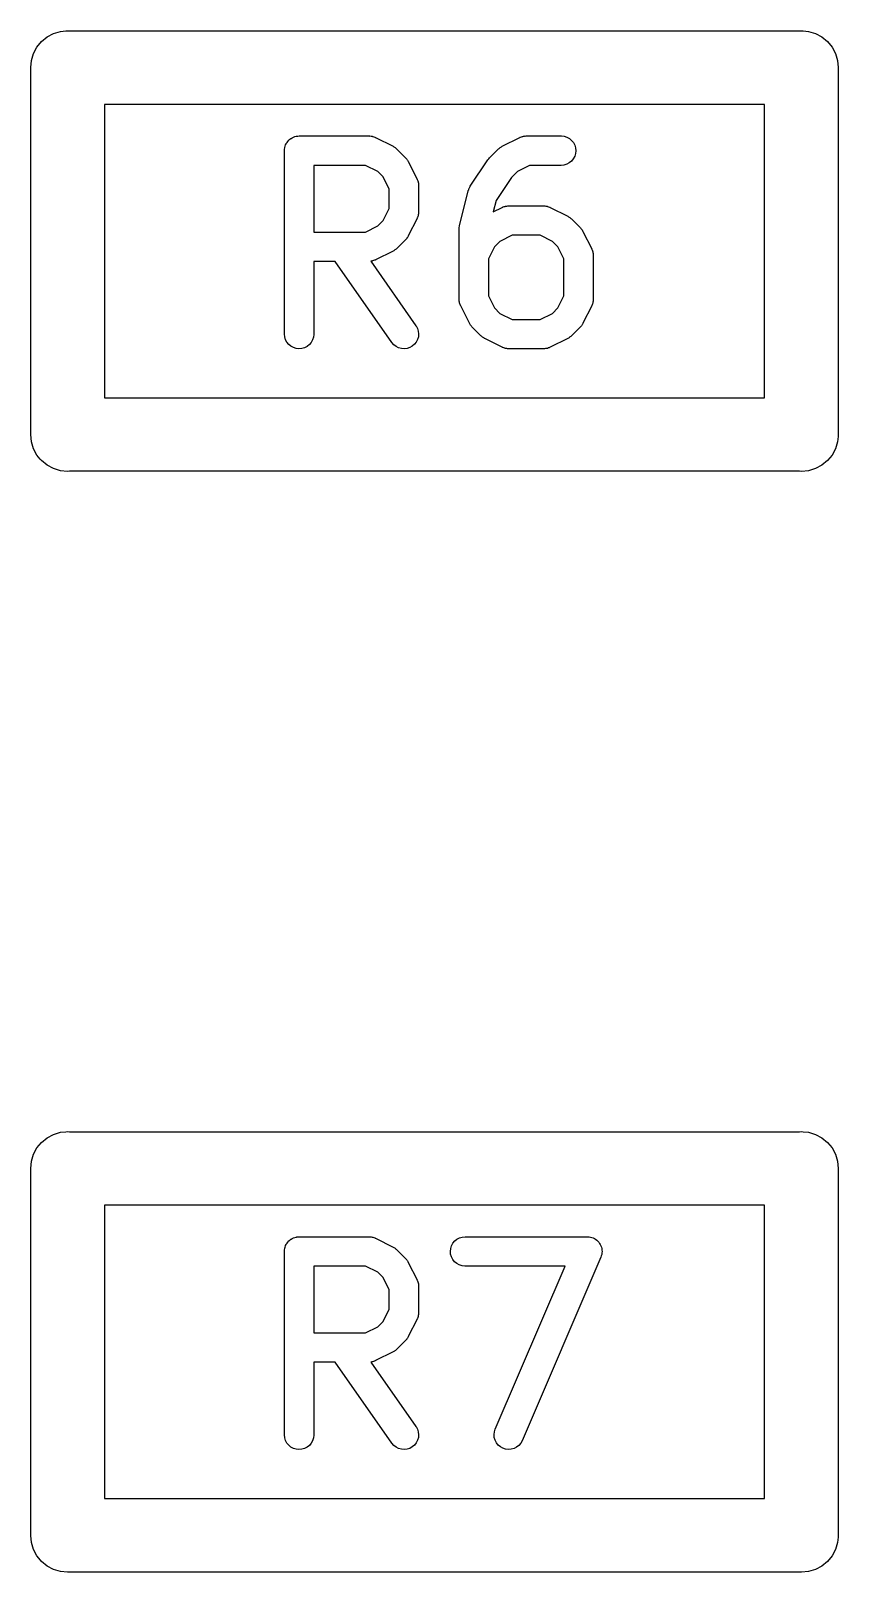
# Model space of a CAD drawing. Extents: x 39.2 to 71.6, y -130.1 to -60.
# Drawn here: x 66.45 to 67.55, y -95.8 to -93.7 of the extents above; entities that cross this region are included whole.
import ezdxf

# ---------------------------------------------------------------- set-up
doc = ezdxf.new("R2010")
doc.units = 0
doc.layers.add('BLACK', color=7, linetype='CONTINUOUS')

msp = doc.modelspace()

# ---------------------------------------------------------------- linework, layer by layer
at = {"layer": 'BLACK', "linetype": 'CONTINUOUS'}
for p, q in [((66.4582, -93.7221), (66.4645, -93.7145)), ((66.4645, -93.7145), (66.4721, -93.7082)), ((66.4721, -93.7082), (66.4808, -93.7036)), ((66.4808, -93.7036), (66.4902, -93.7007)), ((66.4902, -93.7007), (66.4976, -93.7)), ((66.4976, -93.7), (66.5, -93.6998)), ((66.5, -93.6998), (66.5024, -93.7)), ((66.5024, -93.7), (67.4976, -93.7)), ((67.4976, -93.7), (67.5, -93.6998)), ((67.5, -93.6998), (67.5024, -93.7)), ((67.5024, -93.7), (67.5098, -93.7007)), ((67.5098, -93.7007), (67.5192, -93.7036)), ((67.5192, -93.7036), (67.5279, -93.7082)), ((67.5279, -93.7082), (67.5355, -93.7145)), ((67.5355, -93.7145), (67.5418, -93.7221)), ((66.4498, -93.75), (66.4507, -93.7402)), ((66.4507, -93.7402), (66.4536, -93.7308)), ((66.4536, -93.7308), (66.4582, -93.7221)), ((67.5418, -93.7221), (67.5464, -93.7308)), ((67.5464, -93.7308), (67.5493, -93.7402)), ((67.5493, -93.7402), (67.5502, -93.75)), ((66.45, -93.7525), (66.4498, -93.75)), ((66.45, -94.2476), (66.45, -93.7525)), ((67.5502, -93.75), (67.55, -93.7524)), ((67.55, -93.7524), (67.55, -94.2476)), ((66.55, -93.8), (66.55, -94.2)), ((67.45, -93.8), (66.55, -93.8)), ((67.45, -94.2), (67.45, -93.8)), ((66.8045, -93.8464), (66.8062, -93.8455)), ((66.8062, -93.8455), (66.8079, -93.8446)), ((66.8079, -93.8446), (66.8079, -93.8446)), ((66.8079, -93.8446), (66.808, -93.8446)), ((66.808, -93.8446), (66.8098, -93.844)), ((66.8098, -93.844), (66.8116, -93.8435)), ((66.8116, -93.8435), (66.8117, -93.8435)), ((66.8117, -93.8434), (66.8137, -93.8433)), ((66.8117, -93.8435), (66.8117, -93.8434)), ((66.8137, -93.8433), (66.8155, -93.8431)), ((66.8155, -93.8431), (66.9107, -93.8431)), ((66.9107, -93.8431), (66.911, -93.8431)), ((66.911, -93.8431), (66.9116, -93.8432)), ((66.9116, -93.8432), (66.9122, -93.8431)), ((66.9122, -93.8431), (66.9135, -93.8434)), ((66.9135, -93.8434), (66.9149, -93.8435)), ((66.9149, -93.8435), (66.9154, -93.8437)), ((66.9154, -93.8437), (66.916, -93.8438)), ((66.916, -93.8438), (66.9173, -93.8443)), ((66.9173, -93.8443), (66.9186, -93.8447)), ((66.9186, -93.8447), (66.9191, -93.845)), ((66.9191, -93.845), (66.9197, -93.8452)), ((66.9197, -93.8452), (66.9435, -93.8571)), ((67.0922, -93.8571), (67.1161, -93.8452)), ((67.1161, -93.8452), (67.1163, -93.8451)), ((67.1163, -93.8451), (67.1169, -93.8449)), ((67.1169, -93.8449), (67.1174, -93.8446)), ((67.1174, -93.8446), (67.1187, -93.8442)), ((67.1187, -93.8442), (67.12, -93.8437)), ((67.12, -93.8437), (67.1206, -93.8436)), ((67.1206, -93.8436), (67.1211, -93.8435)), ((67.1211, -93.8435), (67.1225, -93.8433)), ((67.1225, -93.8433), (67.1238, -93.8431)), ((67.1238, -93.8431), (67.1244, -93.8432)), ((67.1244, -93.8432), (67.125, -93.8431)), ((67.125, -93.8431), (67.1726, -93.8431)), ((67.1726, -93.8431), (67.1729, -93.8431)), ((67.1729, -93.8431), (67.1768, -93.8435)), ((67.1768, -93.8435), (67.1805, -93.8447)), ((67.1805, -93.8447), (67.1839, -93.8466)), ((66.7955, -93.8628), (66.7957, -93.861)), ((66.7955, -93.8629), (66.7955, -93.8628)), ((66.7955, -93.863), (66.7955, -93.8629)), ((66.7955, -93.8631), (66.7955, -93.863)), ((66.7955, -93.863), (66.7955, -93.863)), ((66.7955, -94.1131), (66.7955, -93.8631)), ((66.7957, -93.861), (66.7959, -93.8591)), ((66.7959, -93.8589), (66.7965, -93.8571)), ((66.7959, -93.859), (66.7959, -93.8589)), ((66.7959, -93.8591), (66.7959, -93.859)), ((66.7965, -93.8571), (66.797, -93.8553)), ((66.797, -93.8553), (66.7971, -93.8553)), ((66.7971, -93.8552), (66.798, -93.8536)), ((66.7971, -93.8553), (66.7971, -93.8552)), ((66.798, -93.8536), (66.7989, -93.8519)), ((66.7989, -93.8519), (66.799, -93.8518)), ((66.7989, -93.8519), (66.7989, -93.8519)), ((66.799, -93.8518), (66.8001, -93.8504)), ((66.8001, -93.8504), (66.8014, -93.8489)), ((66.8014, -93.8489), (66.8015, -93.8488)), ((66.8014, -93.8489), (66.8014, -93.8489)), ((66.8015, -93.8488), (66.8029, -93.8476)), ((66.8029, -93.8476), (66.8044, -93.8464)), ((66.8044, -93.8464), (66.8045, -93.8464)), ((66.8045, -93.8464), (66.8045, -93.8464)), ((66.9435, -93.8571), (66.9437, -93.8572)), ((66.9437, -93.8572), (66.9447, -93.8579)), ((66.9447, -93.8579), (66.9456, -93.8584)), ((66.9456, -93.8584), (66.9463, -93.8589)), ((66.9463, -93.8589), (66.947, -93.8594)), ((66.947, -93.8594), (66.9478, -93.8601)), ((66.9478, -93.8601), (66.9487, -93.8609)), ((66.9487, -93.8609), (66.9606, -93.8728)), ((67.0751, -93.8728), (67.087, -93.8609)), ((67.087, -93.8609), (67.0872, -93.8607)), ((67.0872, -93.8607), (67.0881, -93.86)), ((67.0881, -93.86), (67.0889, -93.8592)), ((67.0889, -93.8592), (67.0896, -93.8587)), ((67.0896, -93.8587), (67.0903, -93.8582)), ((67.0903, -93.8582), (67.0913, -93.8577)), ((67.0913, -93.8577), (67.0922, -93.8571)), ((67.1839, -93.8466), (67.1869, -93.8491)), ((67.1869, -93.8491), (67.1894, -93.8521)), ((67.1894, -93.8521), (67.1912, -93.8556)), ((67.1912, -93.8556), (67.1923, -93.8593)), ((67.1926, -93.8632), (67.1922, -93.8671)), ((67.1923, -93.8593), (67.1926, -93.8632)), ((66.8355, -93.8831), (66.8355, -93.974)), ((66.906, -93.8831), (66.8355, -93.8831)), ((66.9227, -93.8914), (66.906, -93.8831)), ((66.9606, -93.8728), (66.9608, -93.873)), ((66.9608, -93.873), (66.9615, -93.8738)), ((66.9615, -93.8738), (66.9622, -93.8747)), ((66.9622, -93.8747), (66.9627, -93.8754)), ((66.9627, -93.8754), (66.9632, -93.876)), ((66.9632, -93.876), (66.9637, -93.877)), ((66.9637, -93.877), (66.9643, -93.878)), ((66.9643, -93.878), (66.9762, -93.9018)), ((67.0488, -93.9115), (67.0726, -93.8758)), ((67.0726, -93.8758), (67.0728, -93.8756)), ((67.0728, -93.8756), (67.074, -93.8742)), ((67.074, -93.8742), (67.0751, -93.8728)), ((67.1297, -93.8831), (67.113, -93.8914)), ((67.1726, -93.8831), (67.1297, -93.8831)), ((67.1765, -93.8827), (67.1726, -93.8831)), ((67.1802, -93.8816), (67.1765, -93.8827)), ((67.1837, -93.8798), (67.1802, -93.8816)), ((67.1867, -93.8773), (67.1837, -93.8798)), ((67.1892, -93.8743), (67.1867, -93.8773)), ((67.1911, -93.8708), (67.1892, -93.8743)), ((67.1922, -93.8671), (67.1911, -93.8708)), ((66.93, -93.8988), (66.9227, -93.8914)), ((66.9383, -93.9154), (66.93, -93.8988)), ((66.9762, -93.9018), (66.9763, -93.902)), ((66.9763, -93.902), (66.9765, -93.9026)), ((66.9765, -93.9026), (66.9768, -93.9031)), ((66.9768, -93.9031), (66.9772, -93.9044)), ((66.9772, -93.9044), (66.9777, -93.9057)), ((66.9777, -93.9057), (66.9778, -93.9063)), ((66.9778, -93.9063), (66.978, -93.9068)), ((66.978, -93.9068), (66.9781, -93.9082)), ((66.9781, -93.9082), (66.9783, -93.9095)), ((67.1048, -93.8996), (67.084, -93.9308)), ((67.113, -93.8914), (67.1048, -93.8996)), ((66.9383, -93.9417), (66.9383, -93.9154)), ((66.9783, -93.9095), (66.9783, -93.9101)), ((66.9783, -93.9101), (66.9783, -93.9107)), ((66.9783, -93.9107), (66.9783, -93.9464)), ((67.0342, -93.9654), (67.0461, -93.9178)), ((67.0461, -93.9175), (67.0466, -93.9163)), ((67.0461, -93.9178), (67.0461, -93.9175)), ((67.0466, -93.9163), (67.047, -93.915)), ((67.047, -93.915), (67.0473, -93.9144)), ((67.0473, -93.9144), (67.0475, -93.9138)), ((67.0475, -93.9138), (67.0482, -93.9127)), ((67.0482, -93.9127), (67.0488, -93.9115)), ((66.93, -93.9584), (66.9383, -93.9417)), ((66.9779, -93.9506), (66.9777, -93.9511)), ((66.978, -93.9492), (66.9779, -93.9506)), ((66.9783, -93.9479), (66.978, -93.9492)), ((66.9783, -93.9464), (66.9783, -93.9467)), ((66.9783, -93.9467), (66.9783, -93.9473)), ((66.9783, -93.9473), (66.9783, -93.9479)), ((67.084, -93.9308), (67.0801, -93.9465)), ((67.0801, -93.9465), (67.0922, -93.9404)), ((67.0922, -93.9404), (67.0925, -93.9403)), ((67.0925, -93.9403), (67.093, -93.9401)), ((67.093, -93.9401), (67.0936, -93.9398)), ((67.0936, -93.9398), (67.0949, -93.9394)), ((67.0949, -93.9394), (67.0962, -93.939)), ((67.0962, -93.939), (67.0967, -93.9389)), ((67.0967, -93.9389), (67.0973, -93.9387)), ((67.0973, -93.9387), (67.0987, -93.9386)), ((67.0987, -93.9386), (67.1, -93.9384)), ((67.1, -93.9384), (67.1006, -93.9384)), ((67.1006, -93.9384), (67.1012, -93.9383)), ((67.1012, -93.9383), (67.1488, -93.9383)), ((67.1488, -93.9383), (67.1491, -93.9383)), ((67.1491, -93.9383), (67.1497, -93.9384)), ((67.1497, -93.9384), (67.1503, -93.9384)), ((67.1503, -93.9384), (67.1516, -93.9386)), ((67.1516, -93.9386), (67.153, -93.9388)), ((67.153, -93.9388), (67.1535, -93.9389)), ((67.1535, -93.9389), (67.1541, -93.939)), ((67.1541, -93.939), (67.1554, -93.9395)), ((67.1554, -93.9395), (67.1567, -93.9399)), ((67.1567, -93.9399), (67.1572, -93.9402)), ((67.1572, -93.9402), (67.1578, -93.9404)), ((67.1578, -93.9404), (67.1816, -93.9523)), ((66.906, -93.974), (66.9227, -93.9657)), ((66.9227, -93.9657), (66.93, -93.9584)), ((66.9762, -93.9554), (66.9643, -93.9792)), ((66.9764, -93.9548), (66.9762, -93.9554)), ((66.9767, -93.9543), (66.9764, -93.9548)), ((66.9771, -93.953), (66.9767, -93.9543)), ((66.9776, -93.9517), (66.9771, -93.953)), ((66.9777, -93.9511), (66.9776, -93.9517)), ((67.0336, -93.9692), (67.0338, -93.9677)), ((67.0336, -93.9696), (67.0336, -93.9692)), ((67.0336, -93.97), (67.0336, -93.9696)), ((67.0336, -93.9702), (67.0336, -93.97)), ((67.0336, -94.0655), (67.0336, -93.9702)), ((67.0338, -93.9677), (67.034, -93.9661)), ((67.034, -93.9661), (67.0341, -93.9657)), ((67.0341, -93.9657), (67.0342, -93.9654)), ((67.1816, -93.9523), (67.1818, -93.9525)), ((67.1818, -93.9525), (67.1828, -93.9531)), ((67.1828, -93.9531), (67.1837, -93.9536)), ((67.1837, -93.9536), (67.1844, -93.9541)), ((67.1844, -93.9541), (67.1851, -93.9546)), ((67.1851, -93.9546), (67.1859, -93.9554)), ((67.1859, -93.9554), (67.1868, -93.9561)), ((67.1868, -93.9561), (67.1987, -93.968)), ((67.1987, -93.968), (67.1989, -93.9682)), ((67.1989, -93.9682), (67.1996, -93.9691)), ((67.1996, -93.9691), (67.2003, -93.9699)), ((67.2003, -93.9699), (67.2008, -93.9706)), ((67.2008, -93.9706), (67.2013, -93.9712)), ((67.2013, -93.9712), (67.2018, -93.9722)), ((66.8355, -93.974), (66.906, -93.974)), ((66.9606, -93.9844), (66.9487, -93.9963)), ((66.9613, -93.9835), (66.9606, -93.9844)), ((66.9621, -93.9827), (66.9613, -93.9835)), ((66.9625, -93.982), (66.9621, -93.9827)), ((66.963, -93.9814), (66.9625, -93.982)), ((66.9636, -93.9804), (66.963, -93.9814)), ((66.9642, -93.9794), (66.9636, -93.9804)), ((66.9643, -93.9792), (66.9642, -93.9794)), ((67.0892, -93.9867), (67.0819, -93.994)), ((67.1059, -93.9783), (67.0892, -93.9867)), ((67.1441, -93.9783), (67.1059, -93.9783)), ((67.1608, -93.9867), (67.1441, -93.9783)), ((67.1681, -93.994), (67.1608, -93.9867)), ((67.2018, -93.9722), (67.2024, -93.9732)), ((67.2024, -93.9732), (67.2143, -93.997)), ((66.9146, -94.0137), (66.9132, -94.0138)), ((66.9132, -94.0138), (66.9747, -94.1016)), ((66.9152, -94.0135), (66.9146, -94.0137)), ((66.9157, -94.0134), (66.9152, -94.0135)), ((66.917, -94.0129), (66.9157, -94.0134)), ((66.9183, -94.0125), (66.917, -94.0129)), ((66.9189, -94.0123), (66.9183, -94.0125)), ((66.9194, -94.0121), (66.9189, -94.0123)), ((66.9197, -94.0119), (66.9194, -94.0121)), ((66.9435, -94), (66.9197, -94.0119)), ((66.9444, -93.9994), (66.9435, -94)), ((66.9454, -93.9989), (66.9444, -93.9994)), ((66.9461, -93.9984), (66.9454, -93.9989)), ((66.9468, -93.998), (66.9461, -93.9984)), ((66.9476, -93.9972), (66.9468, -93.998)), ((66.9485, -93.9965), (66.9476, -93.9972)), ((66.9487, -93.9963), (66.9485, -93.9965)), ((67.0819, -93.994), (67.0736, -94.0107)), ((67.0736, -94.0107), (67.0736, -94.0608)), ((67.1764, -94.0107), (67.1681, -93.994)), ((67.1764, -94.0608), (67.1764, -94.0107)), ((67.2143, -93.997), (67.2144, -93.9973)), ((67.2144, -93.9973), (67.2146, -93.9978)), ((67.2146, -93.9978), (67.2149, -93.9983)), ((67.2149, -93.9983), (67.2153, -93.9996)), ((67.2153, -93.9996), (67.2158, -94.0009)), ((67.2158, -94.0009), (67.2159, -94.0015)), ((67.2159, -94.0015), (67.216, -94.0021)), ((67.216, -94.0021), (67.2162, -94.0034)), ((67.2162, -94.0034), (67.2164, -94.0048)), ((67.2164, -94.0048), (67.2164, -94.0054)), ((67.2164, -94.0054), (67.2164, -94.006)), ((67.2164, -94.006), (67.2164, -94.0655)), ((66.8646, -94.014), (66.8355, -94.014)), ((66.8355, -94.014), (66.8355, -94.1131)), ((66.9419, -94.1246), (66.8646, -94.014)), ((67.0336, -94.0661), (67.0336, -94.0655)), ((67.0336, -94.0666), (67.0336, -94.0661)), ((67.0338, -94.068), (67.0336, -94.0666)), ((67.034, -94.0694), (67.0338, -94.068)), ((67.0341, -94.0699), (67.034, -94.0694)), ((67.0342, -94.0705), (67.0341, -94.0699)), ((67.0347, -94.0718), (67.0342, -94.0705)), ((67.0351, -94.0731), (67.0347, -94.0718)), ((67.0354, -94.0736), (67.0351, -94.0731)), ((67.0356, -94.0742), (67.0354, -94.0736)), ((67.0357, -94.0744), (67.0356, -94.0742)), ((67.0476, -94.0982), (67.0357, -94.0744)), ((67.0736, -94.0608), (67.0819, -94.0774)), ((67.1681, -94.0774), (67.1764, -94.0608)), ((67.2143, -94.0744), (67.2024, -94.0982)), ((67.2145, -94.0739), (67.2143, -94.0744)), ((67.2148, -94.0734), (67.2145, -94.0739)), ((67.2152, -94.072), (67.2148, -94.0734)), ((67.2157, -94.0708), (67.2152, -94.072)), ((67.2158, -94.0702), (67.2157, -94.0708)), ((67.216, -94.0696), (67.2158, -94.0702)), ((67.2161, -94.0683), (67.216, -94.0696)), ((67.2164, -94.0669), (67.2161, -94.0683)), ((67.2164, -94.0655), (67.2164, -94.0658)), ((67.2164, -94.0658), (67.2164, -94.0663)), ((67.2164, -94.0663), (67.2164, -94.0669)), ((67.0819, -94.0774), (67.0892, -94.0848)), ((67.0892, -94.0848), (67.1059, -94.0931)), ((67.1059, -94.0931), (67.1441, -94.0931)), ((67.1441, -94.0931), (67.1608, -94.0848)), ((67.1608, -94.0848), (67.1681, -94.0774)), ((66.7959, -94.117), (66.7955, -94.1131)), ((66.797, -94.1207), (66.7959, -94.117)), ((66.835, -94.1173), (66.8339, -94.121)), ((66.8355, -94.1134), (66.835, -94.1173)), ((66.8355, -94.1131), (66.8355, -94.1134)), ((66.9747, -94.1016), (66.9749, -94.1019)), ((66.9749, -94.1019), (66.9767, -94.1053)), ((66.9767, -94.1053), (66.9779, -94.109)), ((66.978, -94.1168), (66.9769, -94.1205)), ((66.9779, -94.109), (66.9783, -94.1129)), ((66.9783, -94.1129), (66.978, -94.1168)), ((67.0482, -94.0992), (67.0476, -94.0982)), ((67.0487, -94.1002), (67.0482, -94.0992)), ((67.0492, -94.1008), (67.0487, -94.1002)), ((67.0497, -94.1015), (67.0492, -94.1008)), ((67.0504, -94.1023), (67.0497, -94.1015)), ((67.0511, -94.1032), (67.0504, -94.1023)), ((67.0513, -94.1034), (67.0511, -94.1032)), ((67.0632, -94.1153), (67.0513, -94.1034)), ((67.0641, -94.116), (67.0632, -94.1153)), ((67.0649, -94.1168), (67.0641, -94.116)), ((67.0656, -94.1173), (67.0649, -94.1168)), ((67.0663, -94.1178), (67.0656, -94.1173)), ((67.0672, -94.1183), (67.0663, -94.1178)), ((67.0682, -94.119), (67.0672, -94.1183)), ((67.1825, -94.1185), (67.1816, -94.1191)), ((67.1835, -94.118), (67.1825, -94.1185)), ((67.1842, -94.1174), (67.1835, -94.118)), ((67.1849, -94.117), (67.1842, -94.1174)), ((67.1857, -94.1162), (67.1849, -94.117)), ((67.1866, -94.1155), (67.1857, -94.1162)), ((67.1868, -94.1153), (67.1866, -94.1155)), ((67.1987, -94.1034), (67.1868, -94.1153)), ((67.1994, -94.1026), (67.1987, -94.1034)), ((67.2002, -94.1018), (67.1994, -94.1026)), ((67.2006, -94.1011), (67.2002, -94.1018)), ((67.2011, -94.1004), (67.2006, -94.1011)), ((67.2017, -94.0994), (67.2011, -94.1004)), ((67.2023, -94.0985), (67.2017, -94.0994)), ((67.2024, -94.0982), (67.2023, -94.0985)), ((66.7988, -94.1242), (66.797, -94.1207)), ((66.8013, -94.1272), (66.7988, -94.1242)), ((66.8043, -94.1297), (66.8013, -94.1272)), ((66.8077, -94.1315), (66.8043, -94.1297)), ((66.8115, -94.1327), (66.8077, -94.1315)), ((66.8153, -94.1331), (66.8115, -94.1327)), ((66.8192, -94.1327), (66.8153, -94.1331)), ((66.823, -94.1316), (66.8192, -94.1327)), ((66.8264, -94.1298), (66.823, -94.1316)), ((66.8295, -94.1274), (66.8264, -94.1298)), ((66.832, -94.1244), (66.8295, -94.1274)), ((66.8339, -94.121), (66.832, -94.1244)), ((66.9445, -94.1275), (66.9419, -94.1246)), ((66.9476, -94.1299), (66.9445, -94.1275)), ((66.951, -94.1317), (66.9476, -94.1299)), ((66.9548, -94.1328), (66.951, -94.1317)), ((66.9587, -94.1331), (66.9548, -94.1328)), ((66.9626, -94.1326), (66.9587, -94.1331)), ((66.9663, -94.1315), (66.9626, -94.1326)), ((66.9697, -94.1296), (66.9663, -94.1315)), ((66.9727, -94.127), (66.9697, -94.1296)), ((66.9751, -94.124), (66.9727, -94.127)), ((66.9769, -94.1205), (66.9751, -94.124)), ((67.0684, -94.1191), (67.0682, -94.119)), ((67.0922, -94.131), (67.0684, -94.1191)), ((67.0928, -94.1312), (67.0922, -94.131)), ((67.0933, -94.1315), (67.0928, -94.1312)), ((67.0946, -94.1319), (67.0933, -94.1315)), ((67.0959, -94.1324), (67.0946, -94.1319)), ((67.0965, -94.1325), (67.0959, -94.1324)), ((67.097, -94.1327), (67.0965, -94.1325)), ((67.0984, -94.1328), (67.097, -94.1327)), ((67.0997, -94.133), (67.0984, -94.1328)), ((67.1003, -94.133), (67.0997, -94.133)), ((67.1009, -94.1331), (67.1003, -94.133)), ((67.1012, -94.1331), (67.1009, -94.1331)), ((67.1488, -94.1331), (67.1012, -94.1331)), ((67.1494, -94.133), (67.1488, -94.1331)), ((67.15, -94.1331), (67.1494, -94.133)), ((67.1513, -94.1328), (67.15, -94.1331)), ((67.1527, -94.1327), (67.1513, -94.1328)), ((67.1533, -94.1325), (67.1527, -94.1327)), ((67.1538, -94.1325), (67.1533, -94.1325)), ((67.1551, -94.132), (67.1538, -94.1325)), ((67.1564, -94.1316), (67.1551, -94.132)), ((67.1569, -94.1313), (67.1564, -94.1316)), ((67.1575, -94.1311), (67.1569, -94.1313)), ((67.1578, -94.131), (67.1575, -94.1311)), ((67.1816, -94.1191), (67.1578, -94.131)), ((66.55, -94.2), (67.45, -94.2)), ((66.4498, -94.25), (66.45, -94.2476)), ((66.4507, -94.2598), (66.4498, -94.25)), ((66.4536, -94.2692), (66.4507, -94.2598)), ((67.5493, -94.2598), (67.5464, -94.2692)), ((67.55, -94.2524), (67.5493, -94.2598)), ((67.55, -94.2476), (67.5502, -94.25)), ((67.5502, -94.25), (67.55, -94.2524)), ((67.55, -94.2524), (67.55, -94.2524)), ((66.4582, -94.2779), (66.4536, -94.2692)), ((66.4627, -94.2833), (66.4582, -94.2779)), ((66.4645, -94.2855), (66.4627, -94.2833)), ((66.4721, -94.2918), (66.4645, -94.2855)), ((67.5355, -94.2855), (67.5279, -94.2918)), ((67.5418, -94.2779), (67.5355, -94.2855)), ((67.5464, -94.2692), (67.5418, -94.2779)), ((66.4808, -94.2964), (66.4721, -94.2918)), ((66.4902, -94.2993), (66.4808, -94.2964)), ((66.5, -94.3002), (66.4902, -94.2993)), ((66.5024, -94.3), (66.5, -94.3002)), ((67.4976, -94.3), (66.5024, -94.3)), ((67.5, -94.3002), (67.4976, -94.3)), ((67.5098, -94.2993), (67.5, -94.3002)), ((67.5192, -94.2964), (67.5098, -94.2993)), ((67.5279, -94.2918), (67.5192, -94.2964)), ((66.4645, -95.2145), (66.4721, -95.2082)), ((66.4721, -95.2082), (66.4808, -95.2036)), ((66.4808, -95.2036), (66.4902, -95.2007)), ((66.4902, -95.2007), (66.4976, -95.2)), ((66.4976, -95.2), (66.5, -95.1998)), ((66.5, -95.1998), (66.5024, -95.2)), ((66.5024, -95.2), (67.4976, -95.2)), ((67.4976, -95.2), (67.5, -95.1998)), ((67.5, -95.1998), (67.5024, -95.2)), ((67.5024, -95.2), (67.5098, -95.2007)), ((67.5098, -95.2007), (67.5192, -95.2036)), ((67.5192, -95.2036), (67.5279, -95.2082)), ((67.5279, -95.2082), (67.5355, -95.2145)), ((66.4507, -95.2402), (66.4536, -95.2308)), ((66.4536, -95.2308), (66.4582, -95.2221)), ((66.4582, -95.2221), (66.4645, -95.2145)), ((67.5355, -95.2145), (67.5418, -95.2221)), ((67.5418, -95.2221), (67.5464, -95.2308)), ((67.5464, -95.2308), (67.5493, -95.2402)), ((66.4498, -95.25), (66.4507, -95.2402)), ((66.45, -95.2525), (66.4498, -95.25)), ((66.45, -95.7476), (66.45, -95.2525)), ((67.5493, -95.2402), (67.5502, -95.25)), ((67.5502, -95.25), (67.55, -95.2524)), ((67.55, -95.2524), (67.55, -95.7476)), ((66.55, -95.3), (66.55, -95.7)), ((67.45, -95.3), (66.55, -95.3)), ((67.45, -95.7), (67.45, -95.3)), ((66.7959, -95.3589), (66.7965, -95.3571)), ((66.7965, -95.3571), (66.797, -95.3553)), ((66.797, -95.3553), (66.7971, -95.3553)), ((66.7971, -95.3552), (66.798, -95.3536)), ((66.7971, -95.3553), (66.7971, -95.3552)), ((66.798, -95.3536), (66.7989, -95.3519)), ((66.7989, -95.3519), (66.799, -95.3518)), ((66.7989, -95.3519), (66.7989, -95.3519)), ((66.799, -95.3518), (66.8001, -95.3504)), ((66.8001, -95.3504), (66.8014, -95.3489)), ((66.8014, -95.3489), (66.8015, -95.3488)), ((66.8014, -95.3489), (66.8014, -95.3489)), ((66.8015, -95.3488), (66.8029, -95.3476)), ((66.8029, -95.3476), (66.8044, -95.3464)), ((66.8044, -95.3464), (66.8045, -95.3464)), ((66.8045, -95.3464), (66.8062, -95.3455)), ((66.8045, -95.3464), (66.8045, -95.3464)), ((66.8062, -95.3455), (66.8079, -95.3446)), ((66.8079, -95.3446), (66.8079, -95.3446)), ((66.8079, -95.3446), (66.808, -95.3446)), ((66.808, -95.3446), (66.8098, -95.344)), ((66.8098, -95.344), (66.8116, -95.3435)), ((66.8116, -95.3435), (66.8117, -95.3435)), ((66.8117, -95.3434), (66.8137, -95.3433)), ((66.8117, -95.3435), (66.8117, -95.3434)), ((66.8137, -95.3433), (66.8155, -95.3431)), ((66.8155, -95.3431), (66.9107, -95.3431)), ((66.9107, -95.3431), (66.911, -95.3431)), ((66.911, -95.3431), (66.9116, -95.3432)), ((66.9116, -95.3432), (66.9122, -95.3431)), ((66.9122, -95.3431), (66.9135, -95.3434)), ((66.9135, -95.3434), (66.9149, -95.3435)), ((66.9149, -95.3435), (66.9154, -95.3437)), ((66.9154, -95.3437), (66.916, -95.3438)), ((66.916, -95.3438), (66.9173, -95.3443)), ((66.9173, -95.3443), (66.9186, -95.3447)), ((66.9186, -95.3447), (66.9191, -95.345)), ((66.9191, -95.345), (66.9197, -95.3452)), ((66.9197, -95.3452), (66.9435, -95.3571)), ((66.9435, -95.3571), (66.9437, -95.3572)), ((66.9437, -95.3572), (66.9447, -95.3579)), ((66.9447, -95.3579), (66.9456, -95.3584)), ((67.0221, -95.3591), (67.0232, -95.3553)), ((67.0232, -95.3553), (67.0251, -95.3519)), ((67.0251, -95.3519), (67.0276, -95.3489)), ((67.0276, -95.3489), (67.0306, -95.3464)), ((67.0306, -95.3464), (67.034, -95.3446)), ((67.034, -95.3446), (67.0378, -95.3435)), ((67.0378, -95.3435), (67.0417, -95.3431)), ((67.0417, -95.3431), (67.2083, -95.3431)), ((67.2083, -95.3431), (67.2086, -95.3431)), ((67.2086, -95.3431), (67.2087, -95.3431)), ((67.2087, -95.3431), (67.2088, -95.3431)), ((67.2088, -95.3431), (67.2107, -95.3433)), ((67.2107, -95.3433), (67.2125, -95.3435)), ((67.2125, -95.3435), (67.2126, -95.3436)), ((67.2126, -95.3436), (67.2126, -95.3436)), ((67.2126, -95.3436), (67.2145, -95.3442)), ((67.2145, -95.3442), (67.2162, -95.3447)), ((67.2162, -95.3447), (67.2163, -95.3447)), ((67.2163, -95.3447), (67.2163, -95.3448)), ((67.2163, -95.3448), (67.2181, -95.3457)), ((67.2181, -95.3457), (67.2196, -95.3466)), ((67.2196, -95.3466), (67.2197, -95.3466)), ((67.2197, -95.3466), (67.2197, -95.3467)), ((67.2197, -95.3467), (67.2212, -95.3479)), ((67.2212, -95.3479), (67.2226, -95.3491)), ((67.2226, -95.3491), (67.2227, -95.3492)), ((67.2227, -95.3492), (67.2227, -95.3492)), ((67.2227, -95.3492), (67.2239, -95.3507)), ((67.2239, -95.3507), (67.2251, -95.3521)), ((67.2251, -95.3521), (67.2251, -95.3522)), ((67.2251, -95.3522), (67.2251, -95.3523)), ((67.2251, -95.3523), (67.226, -95.3539)), ((67.226, -95.3539), (67.2269, -95.3556)), ((67.2269, -95.3556), (67.2269, -95.3557)), ((67.2269, -95.3557), (67.2269, -95.3557)), ((67.2269, -95.3557), (67.2274, -95.3575)), ((67.2274, -95.3575), (67.228, -95.3593)), ((66.7955, -95.3628), (66.7957, -95.361)), ((66.7955, -95.3629), (66.7955, -95.3628)), ((66.7955, -95.363), (66.7955, -95.3629)), ((66.7955, -95.3631), (66.7955, -95.363)), ((66.7955, -95.363), (66.7955, -95.363)), ((66.7955, -95.6131), (66.7955, -95.3631)), ((66.7957, -95.361), (66.7959, -95.3591)), ((66.7959, -95.359), (66.7959, -95.3589)), ((66.7959, -95.3591), (66.7959, -95.359)), ((66.9456, -95.3584), (66.9463, -95.3589)), ((66.9463, -95.3589), (66.947, -95.3594)), ((66.947, -95.3594), (66.9478, -95.3601)), ((66.9478, -95.3601), (66.9487, -95.3609)), ((66.9487, -95.3609), (66.9606, -95.3728)), ((66.9606, -95.3728), (66.9608, -95.373)), ((66.9608, -95.373), (66.9615, -95.3738)), ((66.9615, -95.3738), (66.9622, -95.3747)), ((66.9622, -95.3747), (66.9627, -95.3754)), ((66.9627, -95.3754), (66.9632, -95.376)), ((66.9632, -95.376), (66.9637, -95.377)), ((66.9637, -95.377), (66.9643, -95.378)), ((66.9643, -95.378), (66.9762, -95.4018)), ((67.0217, -95.363), (67.0221, -95.3591)), ((67.022, -95.3668), (67.0217, -95.363)), ((67.0231, -95.3706), (67.022, -95.3668)), ((67.0249, -95.374), (67.0231, -95.3706)), ((67.0274, -95.3771), (67.0249, -95.374)), ((67.0304, -95.3796), (67.0274, -95.3771)), ((67.2267, -95.371), (67.1196, -95.621)), ((67.2268, -95.3708), (67.2267, -95.3709)), ((67.2267, -95.3709), (67.2267, -95.371)), ((67.2273, -95.369), (67.2268, -95.3708)), ((67.2279, -95.3673), (67.2273, -95.369)), ((67.2281, -95.3652), (67.2279, -95.3671)), ((67.2279, -95.3671), (67.2279, -95.3672)), ((67.2279, -95.3672), (67.2279, -95.3673)), ((67.228, -95.3593), (67.228, -95.3594)), ((67.228, -95.3594), (67.228, -95.3595)), ((67.228, -95.3595), (67.2282, -95.3613)), ((67.2283, -95.3634), (67.2281, -95.3652)), ((67.2282, -95.3613), (67.2283, -95.3632)), ((67.2283, -95.3632), (67.2283, -95.3633)), ((67.2283, -95.3633), (67.2283, -95.3634)), ((66.8355, -95.3831), (66.8355, -95.474)), ((66.906, -95.3831), (66.8355, -95.3831)), ((66.9227, -95.3914), (66.906, -95.3831)), ((66.93, -95.3988), (66.9227, -95.3914)), ((66.9383, -95.4154), (66.93, -95.3988)), ((67.0338, -95.3815), (67.0304, -95.3796)), ((67.0375, -95.3827), (67.0338, -95.3815)), ((67.0414, -95.3831), (67.0375, -95.3827)), ((67.0417, -95.3831), (67.0414, -95.3831)), ((67.178, -95.3831), (67.0417, -95.3831)), ((67.0828, -95.6052), (67.178, -95.3831)), ((66.9383, -95.4417), (66.9383, -95.4154)), ((66.9762, -95.4018), (66.9763, -95.402)), ((66.9763, -95.402), (66.9765, -95.4026)), ((66.9765, -95.4026), (66.9768, -95.4031)), ((66.9768, -95.4031), (66.9772, -95.4044)), ((66.9772, -95.4044), (66.9777, -95.4057)), ((66.9777, -95.4057), (66.9778, -95.4063)), ((66.9778, -95.4063), (66.978, -95.4068)), ((66.978, -95.4068), (66.9781, -95.4082)), ((66.9781, -95.4082), (66.9783, -95.4095)), ((66.9783, -95.4095), (66.9783, -95.4101)), ((66.9783, -95.4101), (66.9783, -95.4107)), ((66.9783, -95.4107), (66.9783, -95.4464)), ((66.93, -95.4584), (66.9383, -95.4417)), ((66.9227, -95.4657), (66.93, -95.4584)), ((66.9762, -95.4554), (66.9643, -95.4792)), ((66.9764, -95.4548), (66.9762, -95.4554)), ((66.9767, -95.4543), (66.9764, -95.4548)), ((66.9771, -95.453), (66.9767, -95.4543)), ((66.9776, -95.4517), (66.9771, -95.453)), ((66.9777, -95.4511), (66.9776, -95.4517)), ((66.9779, -95.4506), (66.9777, -95.4511)), ((66.978, -95.4492), (66.9779, -95.4506)), ((66.9783, -95.4479), (66.978, -95.4492)), ((66.9783, -95.4464), (66.9783, -95.4467)), ((66.9783, -95.4467), (66.9783, -95.4473)), ((66.9783, -95.4473), (66.9783, -95.4479)), ((66.8355, -95.474), (66.906, -95.474)), ((66.906, -95.474), (66.9227, -95.4657)), ((66.9613, -95.4835), (66.9606, -95.4844)), ((66.9621, -95.4827), (66.9613, -95.4835)), ((66.9625, -95.482), (66.9621, -95.4827)), ((66.963, -95.4814), (66.9625, -95.482)), ((66.9636, -95.4804), (66.963, -95.4814)), ((66.9642, -95.4794), (66.9636, -95.4804)), ((66.9643, -95.4792), (66.9642, -95.4794)), ((66.9435, -95.5), (66.9197, -95.5119)), ((66.9444, -95.4994), (66.9435, -95.5)), ((66.9454, -95.4989), (66.9444, -95.4994)), ((66.9461, -95.4984), (66.9454, -95.4989)), ((66.9468, -95.498), (66.9461, -95.4984)), ((66.9476, -95.4972), (66.9468, -95.498)), ((66.9485, -95.4965), (66.9476, -95.4972)), ((66.9487, -95.4963), (66.9485, -95.4965)), ((66.9606, -95.4844), (66.9487, -95.4963)), ((66.8646, -95.514), (66.8355, -95.514)), ((66.8355, -95.514), (66.8355, -95.6131)), ((66.9419, -95.6246), (66.8646, -95.514)), ((66.9146, -95.5137), (66.9132, -95.5138)), ((66.9132, -95.5138), (66.9747, -95.6016)), ((66.9152, -95.5135), (66.9146, -95.5137)), ((66.9157, -95.5134), (66.9152, -95.5135)), ((66.917, -95.5129), (66.9157, -95.5134)), ((66.9183, -95.5125), (66.917, -95.5129)), ((66.9189, -95.5123), (66.9183, -95.5125)), ((66.9194, -95.5121), (66.9189, -95.5123)), ((66.9197, -95.5119), (66.9194, -95.5121)), ((66.9747, -95.6016), (66.9749, -95.6019)), ((66.9749, -95.6019), (66.9767, -95.6053)), ((66.9767, -95.6053), (66.9779, -95.609)), ((66.9779, -95.609), (66.9783, -95.6129)), ((67.0812, -95.6128), (67.0816, -95.6089)), ((67.0816, -95.6089), (67.0828, -95.6052)), ((66.7959, -95.617), (66.7955, -95.6131)), ((66.797, -95.6207), (66.7959, -95.617)), ((66.7988, -95.6242), (66.797, -95.6207)), ((66.8013, -95.6272), (66.7988, -95.6242)), ((66.8043, -95.6297), (66.8013, -95.6272)), ((66.8077, -95.6315), (66.8043, -95.6297)), ((66.8264, -95.6298), (66.823, -95.6316)), ((66.8295, -95.6274), (66.8264, -95.6298)), ((66.832, -95.6244), (66.8295, -95.6274)), ((66.8339, -95.621), (66.832, -95.6244)), ((66.835, -95.6173), (66.8339, -95.621)), ((66.8355, -95.6134), (66.835, -95.6173)), ((66.8355, -95.6131), (66.8355, -95.6134)), ((66.9445, -95.6275), (66.9419, -95.6246)), ((66.9476, -95.6299), (66.9445, -95.6275)), ((66.951, -95.6317), (66.9476, -95.6299)), ((66.9697, -95.6296), (66.9663, -95.6315)), ((66.9727, -95.627), (66.9697, -95.6296)), ((66.9751, -95.624), (66.9727, -95.627)), ((66.9769, -95.6205), (66.9751, -95.624)), ((66.978, -95.6168), (66.9769, -95.6205)), ((66.9783, -95.6129), (66.978, -95.6168)), ((67.0815, -95.6167), (67.0812, -95.6128)), ((67.0826, -95.6205), (67.0815, -95.6167)), ((67.0844, -95.6239), (67.0826, -95.6205)), ((67.0868, -95.627), (67.0844, -95.6239)), ((67.0898, -95.6295), (67.0868, -95.627)), ((67.0932, -95.6314), (67.0898, -95.6295)), ((67.1119, -95.63), (67.1084, -95.6317)), ((67.115, -95.6276), (67.1119, -95.63)), ((67.1175, -95.6246), (67.115, -95.6276)), ((67.1195, -95.6212), (67.1175, -95.6246)), ((67.1196, -95.621), (67.1195, -95.6212)), ((66.8115, -95.6327), (66.8077, -95.6315)), ((66.8153, -95.6331), (66.8115, -95.6327)), ((66.8192, -95.6327), (66.8153, -95.6331)), ((66.823, -95.6316), (66.8192, -95.6327)), ((66.9548, -95.6328), (66.951, -95.6317)), ((66.9587, -95.6331), (66.9548, -95.6328)), ((66.9626, -95.6326), (66.9587, -95.6331)), ((66.9663, -95.6315), (66.9626, -95.6326)), ((67.0969, -95.6326), (67.0932, -95.6314)), ((67.1008, -95.6331), (67.0969, -95.6326)), ((67.1047, -95.6328), (67.1008, -95.6331)), ((67.1084, -95.6317), (67.1047, -95.6328)), ((66.55, -95.7), (67.45, -95.7)), ((66.4498, -95.75), (66.45, -95.7476)), ((66.4507, -95.7598), (66.4498, -95.75)), ((67.55, -95.7524), (67.5493, -95.7598)), ((67.55, -95.7476), (67.5502, -95.75)), ((67.5502, -95.75), (67.55, -95.7524)), ((67.55, -95.7524), (67.55, -95.7524)), ((66.4536, -95.7692), (66.4507, -95.7598)), ((66.4582, -95.7779), (66.4536, -95.7692)), ((66.4632, -95.7839), (66.4582, -95.7779)), ((67.5418, -95.7779), (67.5355, -95.7855)), ((67.5464, -95.7692), (67.5418, -95.7779)), ((67.5493, -95.7598), (67.5464, -95.7692)), ((66.4645, -95.7855), (66.4632, -95.7839)), ((66.4721, -95.7918), (66.4645, -95.7855)), ((66.4808, -95.7964), (66.4721, -95.7918)), ((66.4902, -95.7993), (66.4808, -95.7964)), ((67.5192, -95.7964), (67.5098, -95.7993)), ((67.5279, -95.7918), (67.5192, -95.7964)), ((67.5355, -95.7855), (67.5279, -95.7918)), ((66.5, -95.8002), (66.4902, -95.7993)), ((66.5024, -95.8), (66.5, -95.8002)), ((67.4976, -95.8), (66.5024, -95.8)), ((67.5, -95.8002), (67.4976, -95.8)), ((67.5098, -95.7993), (67.5, -95.8002))]:
    msp.add_line(p, q, dxfattribs=at)

doc.saveas('drawing.dxf')
